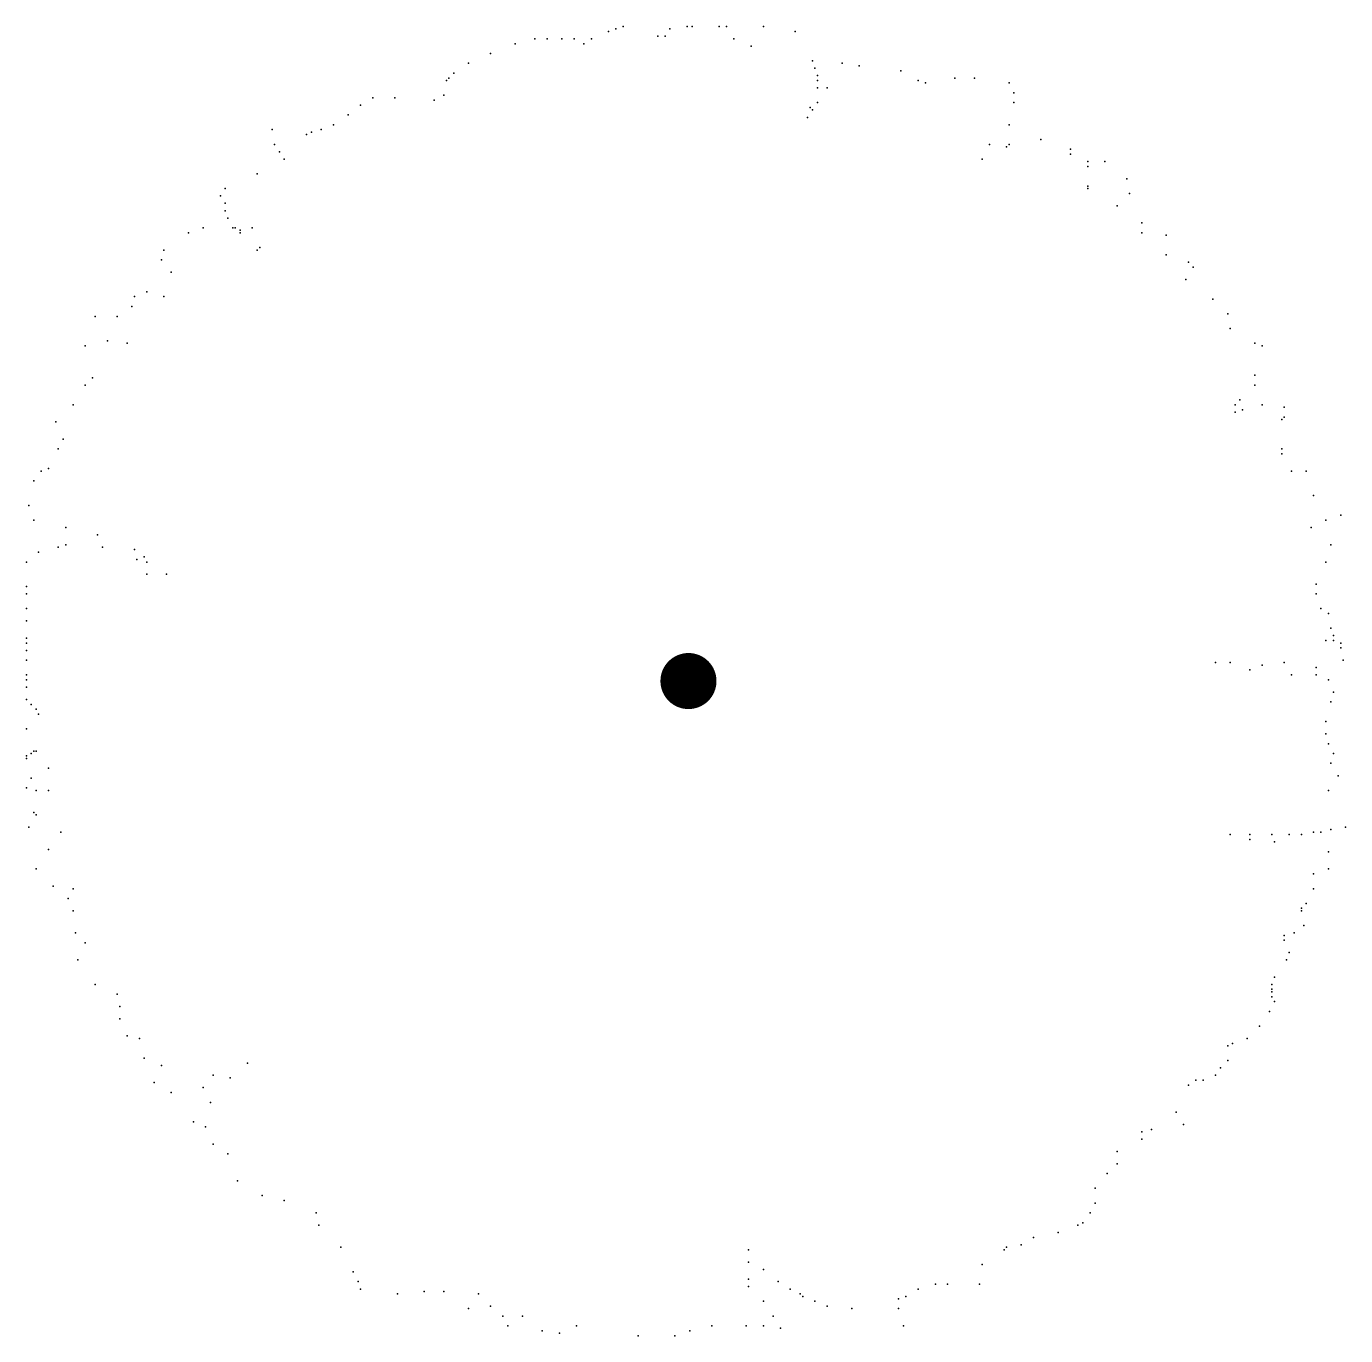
# Model space of a CAD drawing. Header units: inches. Extents: x -1929 to -273, y 675 to 1373.
# Drawn here: x -1403.6 to -1283.1, y 1210.6 to 1330.2 of the extents above; entities that cross this region are included whole.
import ezdxf

# ---------------------------------------------------------------- set-up
doc = ezdxf.new("R2010")
doc.units = ezdxf.units.IN
doc.header["$MEASUREMENT"] = 0

# ---------------------------------------------------------------- blocks, each defined once
blk = doc.blocks.new('TREE-02')
at = {"const_width": 2.56}
blk.add_lwpolyline([(-2.56, 0, 1), (0, 0, 1)], format="xyb", close=True, dxfattribs=at)
for p in [(-8.57, 59.32), (-7.9, 59.55), (-7.23, 59.78), (-2.97, 59.55), (-1.4, 59.78), (-0.94, 59.78), (1.52, 59.78), (2.19, 59.78), (5.56, 59.78), (8.47, 59.32), (8.47, 59.32), (-17.1, 58.2), (-15.3, 58.65), (-14.18, 58.65), (-12.83, 58.65), (-11.71, 58.65), (-10.82, 58.2), (-10.14, 58.65), (-4.09, 58.88), (-3.41, 58.88), (2.87, 58.65), (4.43, 57.98), (-19.34, 57.31), (10.04, 56.64), (-22.7, 55.51), (-21.36, 56.41), (10.27, 55.96), (12.74, 56.41), (14.3, 56.18), (18.12, 55.73), (-23.38, 54.84), (-23.15, 55.06), (10.49, 55.29), (10.49, 54.84), (19.69, 54.84), (20.36, 54.62), (23.05, 55.06), (24.85, 55.06), (27.99, 54.62), (-30.11, 53.27), (-30.11, 53.27), (-28.09, 53.27), (-24.5, 53.04), (-23.6, 53.5), (10.49, 54.17), (11.39, 54.17), (28.44, 53.72), (-31.23, 52.59), (9.82, 52.37), (10.04, 52.15), (10.49, 52.82), (28.44, 52.82), (28.44, 52.82), (-33.7, 50.8), (-32.35, 51.7), (9.6, 51.47), (9.6, 51.47), (27.99, 50.8), (-39.3, 50.36), (-36.16, 49.9), (-35.71, 50.13), (-34.82, 50.36), (30.9, 49.45), (-39.08, 49.01), (-38.63, 48.33), (26.19, 49.01), (27.76, 48.78), (27.99, 49.01), (33.59, 48.56), (-38.18, 47.66), (25.52, 47.66), (33.59, 48.11), (35.17, 47.44), (35.17, 46.99), (36.73, 47.44), (-40.65, 46.31), (38.75, 45.87), (-43.57, 44.97), (35.17, 45.19), (35.17, 44.97), (-44.01, 44.3), (-43.57, 43.63), (37.86, 43.4), (38.98, 44.52), (-43.57, 42.95), (-43.34, 42.28), (-45.58, 41.38), (-42.89, 41.38), (-42.67, 41.38), (-42.22, 41.16), (-41.1, 41.38), (40.1, 41.83), (-46.93, 40.93), (-42.22, 40.93), (40.1, 40.93), (42.34, 40.71), (-49.17, 39.36), (-40.65, 39.36), (-40.42, 39.59), (42.34, 38.91), (-49.4, 38.47), (-48.5, 37.35), (44.36, 38.24), (44.81, 37.79), (44.14, 36.67), (-51.86, 35.1), (-50.74, 35.55), (-49.17, 35.1), (-52.09, 34.21), (46.6, 34.88), (-55.45, 33.3), (-53.43, 33.3), (47.95, 33.53), (48.17, 32.18), (-56.35, 30.62), (-54.33, 31.07), (-52.54, 30.84), (50.42, 30.84), (51.09, 30.62), (50.42, 27.92), (-56.35, 27.02), (-55.68, 27.7), (50.42, 27.02), (49.07, 25.68), (-57.47, 25.23), (48.62, 25.23), (48.62, 24.56), (49.29, 24.78), (51.09, 25.23), (53.11, 25.01), (53.11, 24.11), (-59.04, 23.66), (52.88, 23.88), (-58.37, 22.09), (-58.82, 21.2), (52.88, 21.2), (52.88, 20.74), (-59.71, 19.4), (-61.06, 18.28), (-60.39, 19.18), (53.78, 19.18), (55.13, 19.18), (55.8, 16.93), (55.8, 16.93), (-61.51, 16.04), (-61.06, 14.69), (56.92, 14.69), (58.27, 15.14), (-58.14, 14.01), (-55.23, 13.34), (55.58, 14.01), (-58.82, 12.22), (-58.14, 12.45), (-54.78, 12.22), (57.37, 12.45), (-61.73, 10.87), (-60.61, 11.78), (-51.86, 12), (-51.64, 11.1), (-50.97, 11.33), (-50.74, 10.87), (56.92, 10.87), (-50.74, 9.75), (-48.95, 9.75), (-61.73, 8.63), (56.02, 8.86), (-61.73, 7.96), (56.02, 7.96), (-61.73, 6.61), (56.47, 6.61), (57.15, 6.17), (-61.73, 5.49), (57.37, 4.82), (-61.73, 3.92), (56.92, 3.7), (57.6, 4.15), (57.6, 3.7), (-61.73, 3.47), (-61.73, 2.8), (58.27, 3.47), (58.27, 3.03), (-61.73, 1.91), (46.83, 1.68), (48.17, 1.68), (51.09, 1.46), (53.11, 1.68), (56.02, 1.23), (58.49, 1.91), (-61.73, 0.56), (-61.73, 0.11), (49.97, 1.01), (49.97, 1.01), (53.78, 0.56), (56.02, 0.56), (57.15, 0.11), (57.15, 0.11), (-61.73, -0.56), (57.6, -1.01), (-61.73, -1.68), (-61.28, -2.14), (57.37, -1.91), (-60.83, -2.58), (-60.61, -3.03), (-61.73, -4.37), (56.92, -3.7), (56.92, -4.82), (56.92, -4.82), (57.15, -5.72), (-61.73, -6.84), (-61.73, -7.07), (-61.28, -6.62), (-61.06, -6.4), (-60.83, -6.4), (57.6, -6.62), (-59.71, -7.96), (57.37, -7.51), (-61.28, -8.86), (58.04, -8.64), (-61.73, -9.76), (-60.83, -9.98), (-59.71, -9.98), (57.15, -9.98), (-61.06, -12), (-60.83, -12.23), (-61.51, -13.35), (-58.59, -13.8), (48.17, -14.02), (48.17, -14.02), (49.97, -14.02), (51.99, -14.02), (53.56, -14.02), (54.68, -14.02), (55.8, -13.8), (56.47, -13.8), (57.37, -13.57), (58.72, -13.35), (-59.71, -15.37), (49.97, -14.47), (49.97, -14.47), (52.21, -14.69), (57.15, -15.59), (-60.83, -17.16), (55.8, -17.61), (57.15, -17.16), (-59.27, -18.73), (-57.47, -18.96), (55.8, -18.96), (-57.92, -19.85), (55.13, -20.3), (-57.47, -20.97), (54.68, -20.75), (54.68, -20.97), (54.9, -22.32), (-57.25, -22.99), (-56.35, -23.89), (53.11, -23.22), (53.11, -23.66), (54.01, -22.99), (53.56, -24.79), (-57.02, -25.46), (53.33, -25.46), (-55.45, -27.7), (51.99, -27.7), (52.21, -27.03), (-53.43, -28.6), (51.99, -28.15), (51.99, -28.38), (51.99, -28.83), (-53.21, -29.72), (52.21, -29.27), (52.21, -29.27), (-53.21, -30.84), (51.76, -30.17), (-52.54, -32.41), (50.87, -31.52), (-51.41, -32.64), (47.95, -33.31), (48.4, -33.09), (49.74, -32.64), (-50.97, -34.43), (-41.54, -34.88), (47.95, -34.66), (-49.4, -35.11), (-44.68, -36), (46.83, -36), (47.28, -35.33), (-50.07, -36.67), (-45.58, -37.12), (-43.12, -36.23), (-43.12, -36.23), (44.36, -36.9), (45.03, -36.45), (45.71, -36.45), (-48.5, -37.57), (-44.91, -38.47), (43.24, -39.37), (-46.48, -40.26), (-45.36, -40.71), (41, -40.94), (43.91, -40.49), (40.1, -41.16), (40.1, -41.83), (-44.68, -42.28), (-43.34, -43.18), (37.86, -42.95), (37.86, -42.95), (37.86, -42.95), (37.86, -44.08), (-42.44, -45.65), (36.96, -44.98), (35.84, -46.32), (-40.2, -46.99), (-38.18, -47.44), (35.84, -47.67), (-35.26, -48.56), (35.39, -48.56), (-35.04, -49.68), (32.47, -50.36), (34.27, -49.68), (34.72, -49.46), (-33.02, -51.7), (27.76, -51.7), (29.11, -51.48), (30.23, -50.81), (4.21, -51.93), (27.54, -51.93), (-31.9, -53.95), (4.21, -53.05), (5.56, -53.72), (25.52, -53.27), (-31.45, -54.84), (4.21, -54.62), (4.21, -55.29), (6.9, -54.84), (21.26, -55.07), (22.38, -55.07), (25.3, -55.07), (-31.23, -55.52), (-27.86, -55.96), (-25.4, -55.74), (-23.6, -55.74), (-20.46, -55.96), (8.02, -55.52), (8.92, -55.96), (8.92, -55.96), (9.15, -56.19), (17.89, -56.41), (18.57, -56.19), (19.69, -55.52), (-21.36, -57.31), (-19.34, -57.09), (5.56, -56.64), (10.27, -56.64), (11.39, -57.09), (13.63, -57.31), (17.89, -57.31), (-18.22, -57.98), (-17.77, -58.88), (-16.42, -57.98), (-11.49, -58.88), (-11.49, -58.88), (0.85, -58.88), (3.99, -58.88), (5.56, -58.88), (6.46, -57.98), (18.34, -58.88), (-14.63, -59.33), (-13.06, -59.55), (-5.88, -59.78), (-2.52, -59.78), (-1.17, -59.33), (7.13, -59.1)]:
    blk.add_point(p)

msp = doc.modelspace()

# ---------------------------------------------------------------- block references
msp.add_blockref('TREE-02', (-1341.86, 1270.42))

doc.saveas('drawing.dxf')
